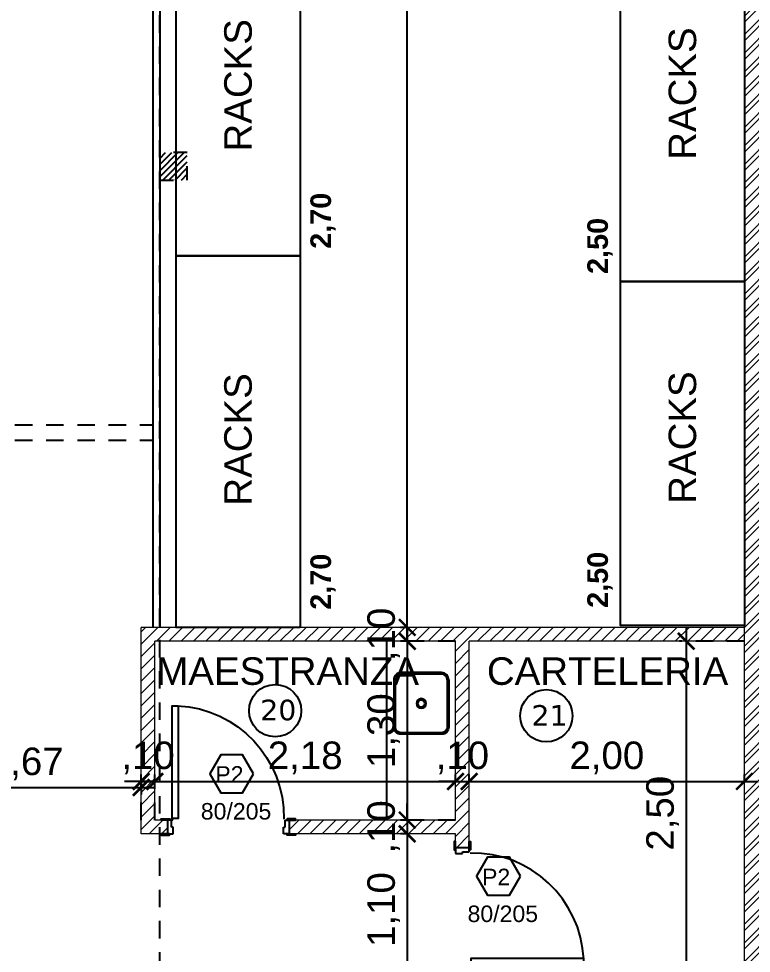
# Model space of a CAD drawing. Header units: metres. Extents: x 1166 to 1459, y -137 to 62.
# Drawn here: x 1274.88 to 1280.2, y -33.29 to -26.49 of the extents above; entities that cross this region are included whole.
import ezdxf

# ---------------------------------------------------------------- set-up
doc = ezdxf.new("R2010")
doc.units = ezdxf.units.M
doc.header["$LTSCALE"] = 0.508
doc.header["$PDMODE"] = 1
doc.header["$PDSIZE"] = -2
doc.linetypes.add('HIDDEN', pattern=[0.375, 0.25, -0.125])
doc.linetypes.add('HIDDEN2', pattern=[0.1875, 0.125, -0.0625])
doc.layers.get('0').update_dxf_attribs({"color": 9})
doc.layers.get('Defpoints').update_dxf_attribs({"color": 9})
for name, color, linetype in [('1-PROY', 9, 'HIDDEN'), ('2-Desig-Carp', 9, 'Continuous'), ('2-texto', 9, 'Continuous'), ('3-tabiques', 9, 'Continuous'), ('4-carpinterias', 9, 'Continuous'), ('7-artef', 9, 'Continuous'), ('7-equipamiento', 9, 'Continuous'), ('8-cota equipam.', 9, 'Continuous'), ('8-cotas-100', 9, 'Continuous'), ('9-Hatch', 9, 'Continuous'), ('arq carpinterias', 9, 'Continuous'), ('Estructura', 9, 'HIDDEN2')]:
    doc.layers.add(name, color=color, linetype=linetype)
doc.styles.add('Helvetica (bold)', font='')
doc.styles.add('swiss', font='swissel.ttf')
doc.styles.get('Helvetica (bold)').set_extended_font_data('Helvetica', bold=True)
doc.dimstyles.new('dim-100', dxfattribs={"dimtxt": 0.2, "dimasz": 0.12, "dimexe": 0.05, "dimexo": 0, "dimgap": 0.05, "dimtad": 1, "dimzin": 4, "dimtxsty": 'swiss', "dimblk": 'ARCHTICK', "dimcen": 0.5, "dimdle": 0.1, "dimclrd": 256, "dimclre": 252, "dimclrt": 256, "dimadec": 0, "dimazin": 0, "dimtfac": 1, "dimtix": 1, "dimtmove": 2, "dimatfit": 3, "dimldrblk": 'OPEN30', "dimfxl": 0.05, "dimtolj": 1, "dimtzin": 0, "dimarcsym": 0})

# ---------------------------------------------------------------- blocks, each defined once
blk = doc.blocks.new('P70 10CM')
at = {"color": 252}
blk.add_arc((374.8631, -245.4483), 0.8098, 2.6514, 91.06094, dxfattribs=at)
at = {"layer": '4-carpinterias'}
for p, q in [((374.8403, -244.6001), (374.7403, -244.6001)), ((374.7403, -244.6001), (374.7403, -244.6421)), ((374.7403, -244.6421), (374.7903, -244.6421)), ((374.7903, -244.6421), (374.7903, -244.6301)), ((374.7903, -244.6301), (374.8403, -244.6301)), ((374.8403, -244.6301), (374.8403, -244.6001)), ((374.7403, -245.4841), (374.7403, -245.4421)), ((374.7403, -245.4421), (374.7903, -245.4421)), ((374.7903, -245.4421), (374.7903, -245.4541)), ((374.7903, -245.4541), (374.8403, -245.4541)), ((374.8403, -245.4541), (374.8403, -245.4841)), ((374.8403, -245.4841), (374.7403, -245.4841))]:
    blk.add_line(p, q, dxfattribs=at)
for points in [[(374.7403, -244.6151), (374.7403, -244.5541), (374.7303, -244.5541), (374.7303, -244.6151)], [(374.8403, -244.6151), (374.8403, -244.5541), (374.8503, -244.5541), (374.8503, -244.6151)], [(375.6719, -245.4062), (374.8529, -245.4062), (374.8529, -245.4512), (375.6719, -245.4512)], [(374.7403, -245.4691), (374.7403, -245.5301), (374.7303, -245.5301), (374.7303, -245.4691)], [(374.8403, -245.4691), (374.8403, -245.5301), (374.8503, -245.5301), (374.8503, -245.4691)]]:
    blk.add_lwpolyline(points, close=True, dxfattribs=at)
blk.add_circle((374.8469, -245.4517), 0.006, dxfattribs=at)
blk.add_arc((374.7637, -245.4467), 0.9082, 359.71624, 0.28376, dxfattribs=at)
blk = doc.blocks.new('A$C13492753')
for p, q in [((0, 0.3477), (0, 0.0523)), ((0.0112, 0.3477), (0.0112, 0.0523)), ((0.3959, 0.4), (0.0523, 0.4)), ((0.3959, 0.3888), (0.0523, 0.3888)), ((0.4369, 0.3477), (0.4369, 0.0523)), ((0.4481, 0.3477), (0.4481, 0.0523)), ((0.3959, 0.0112), (0.0523, 0.0112)), ((0.3959, 0), (0.0523, 0))]:
    blk.add_line(p, q)
for centre, major_axis, start_param, end_param in [((0.0523, 0.3477), (0.037, -0.037), 2.356194, 3.926991), ((0.0523, 0.3477), (0.029, 0.029), 0.785398, 2.356194), ((0.2241, 0.2), (-0.0249, -0.0249), 5.497787, 11.780972), ((0.2241, 0.2), (-0.0178, -0.0178), 5.497787, 11.780972), ((0.0523, 0.0523), (0.037, 0.037), 2.356194, 3.926991), ((0.0523, 0.0523), (0.029, -0.029), 3.926991, 5.497787)]:
    blk.add_ellipse(centre, major_axis=major_axis, ratio=1, start_param=start_param, end_param=end_param)
at = {"extrusion": (0, 0, -1)}
for centre, major_axis, start_param, end_param in [((0.3959, 0.3477), (-0.037, -0.037), 2.356194, 3.926991), ((0.3959, 0.3477), (-0.029, 0.029), 0.785398, 2.356194), ((0.3959, 0.0523), (-0.029, -0.029), 3.926991, 5.497787), ((0.3959, 0.0523), (-0.037, 0.037), 2.356194, 3.926991)]:
    blk.add_ellipse(centre, major_axis=major_axis, ratio=1, start_param=start_param, end_param=end_param, dxfattribs=at)
blk = doc.blocks.new('_ARCHTICK')
at = {"color": 0, "linetype": 'ByBlock', "const_width": 0.15}
blk.add_lwpolyline([(-0.5, -0.5), (0.5, 0.5)], dxfattribs=at)
blk = doc.blocks.new('*D334')
at = {"layer": '8-cotas-100', "color": 252, "linetype": 'HIDDEN', "lineweight": -2, "transparency": 16777216}
for p, q in [((1275.7689, -32.3171), (1275.7689, -31.9862)), ((1275.8689, -32.3171), (1275.8689, -31.9862))]:
    blk.add_line(p, q, dxfattribs=at)
at = {"layer": '8-cotas-100', "linetype": 'Continuous', "lineweight": -2, "transparency": 16777216}
for p, q in [((1275.7689, -32.0362), (1275.6489, -32.0362)), ((1275.8689, -32.0362), (1275.7689, -32.0362)), ((1275.8689, -32.0362), (1275.9889, -32.0362))]:
    blk.add_line(p, q, dxfattribs=at)
at = {"layer": 'Defpoints', "color": 0, "linetype": 'Continuous', "transparency": 16777216}
for p in [(1275.7689, -32.0362), (1275.7689, -32.3171), (1275.8689, -32.3171)]:
    blk.add_point(p, dxfattribs=at)
at = {"layer": '8-cotas-100', "linetype": 'Continuous', "lineweight": -2, "transparency": 16777216, "xscale": 0.12, "yscale": 0.12, "zscale": 0.12}
blk.add_blockref('_ARCHTICK', (1275.7689, -32.0362), dxfattribs=at)
at = {"layer": '8-cotas-100', "linetype": 'Continuous', "lineweight": -2, "transparency": 16777216, "xscale": 0.12, "yscale": 0.12, "zscale": 0.12, "rotation": 180}
blk.add_blockref('_ARCHTICK', (1275.8689, -32.0362), dxfattribs=at)
at = {"layer": '8-cotas-100', "linetype": 'Continuous', "lineweight": 0, "transparency": 16777216, "insert": (1275.8189, -31.8646), "char_height": 0.2, "attachment_point": 5, "style": 'swiss'}
blk.add_mtext('\\A1;,10', dxfattribs=at)
blk = doc.blocks.new('_Open30')
at = {"color": 0, "linetype": 'ByBlock', "lineweight": -2}
for p, q in [((-1, 0.268), (0, 0)), ((0, 0), (-1, -0.268)), ((0, 0), (-1, 0))]:
    blk.add_line(p, q, dxfattribs=at)
blk = doc.blocks.new('*D335')
at = {"layer": '8-cotas-100', "color": 252, "linetype": 'HIDDEN', "lineweight": -2, "transparency": 16777216}
for p, q in [((1275.8689, -32.0362), (1275.8689, -31.9862)), ((1278.0536, -32.0362), (1278.0536, -31.9862))]:
    blk.add_line(p, q, dxfattribs=at)
at = {"layer": '8-cotas-100', "linetype": 'Continuous', "lineweight": -2, "transparency": 16777216}
blk.add_line((1275.7689, -32.0362), (1278.1536, -32.0362), dxfattribs=at)
at = {"layer": 'Defpoints', "color": 0, "linetype": 'Continuous', "transparency": 16777216}
for p in [(1275.8689, -32.0362), (1278.0536, -32.0362), (1278.0536, -32.0362)]:
    blk.add_point(p, dxfattribs=at)
at = {"layer": '8-cotas-100', "linetype": 'Continuous', "lineweight": -2, "transparency": 16777216, "xscale": 0.12, "yscale": 0.12, "zscale": 0.12, "rotation": 180}
blk.add_blockref('_ARCHTICK', (1275.8689, -32.0362), dxfattribs=at)
at = {"layer": '8-cotas-100', "linetype": 'Continuous', "lineweight": -2, "transparency": 16777216, "xscale": 0.12, "yscale": 0.12, "zscale": 0.12}
blk.add_blockref('_ARCHTICK', (1278.0536, -32.0362), dxfattribs=at)
at = {"layer": '8-cotas-100', "linetype": 'Continuous', "lineweight": 0, "transparency": 16777216, "insert": (1276.9613, -31.8645), "char_height": 0.2, "attachment_point": 5, "style": 'swiss'}
blk.add_mtext('\\A1;2,18', dxfattribs=at)
blk = doc.blocks.new('*D336')
at = {"layer": '8-cotas-100', "color": 252, "linetype": 'HIDDEN', "lineweight": -2, "transparency": 16777216}
for p, q in [((1278.0536, -32.0362), (1278.0536, -31.9862)), ((1278.1536, -32.0362), (1278.1536, -31.9862))]:
    blk.add_line(p, q, dxfattribs=at)
at = {"layer": '8-cotas-100', "linetype": 'Continuous', "lineweight": -2, "transparency": 16777216}
for p, q in [((1278.0536, -32.0362), (1277.9336, -32.0362)), ((1278.0536, -32.0362), (1278.1536, -32.0362)), ((1278.1536, -32.0362), (1278.2736, -32.0362))]:
    blk.add_line(p, q, dxfattribs=at)
at = {"layer": 'Defpoints', "color": 0, "linetype": 'Continuous', "transparency": 16777216}
for p in [(1278.0536, -32.0362), (1278.1536, -32.0362), (1278.1536, -32.0362)]:
    blk.add_point(p, dxfattribs=at)
at = {"layer": '8-cotas-100', "linetype": 'Continuous', "lineweight": -2, "transparency": 16777216, "xscale": 0.12, "yscale": 0.12, "zscale": 0.12}
blk.add_blockref('_ARCHTICK', (1278.0536, -32.0362), dxfattribs=at)
at = {"layer": '8-cotas-100', "linetype": 'Continuous', "lineweight": -2, "transparency": 16777216, "xscale": 0.12, "yscale": 0.12, "zscale": 0.12, "rotation": 180}
blk.add_blockref('_ARCHTICK', (1278.1536, -32.0362), dxfattribs=at)
at = {"layer": '8-cotas-100', "linetype": 'Continuous', "lineweight": 0, "transparency": 16777216, "insert": (1278.1036, -31.8646), "char_height": 0.2, "attachment_point": 5, "style": 'swiss'}
blk.add_mtext('\\A1;,10', dxfattribs=at)
blk = doc.blocks.new('*D337')
at = {"layer": '8-cotas-100', "color": 252, "linetype": 'HIDDEN', "lineweight": -2, "transparency": 16777216}
for p, q in [((1278.1536, -32.0362), (1278.1536, -31.9862)), ((1280.1536, -32.0362), (1280.1536, -31.9862))]:
    blk.add_line(p, q, dxfattribs=at)
at = {"layer": '8-cotas-100', "linetype": 'Continuous', "lineweight": -2, "transparency": 16777216}
blk.add_line((1278.0536, -32.0362), (1280.2536, -32.0362), dxfattribs=at)
at = {"layer": 'Defpoints', "color": 0, "linetype": 'Continuous', "transparency": 16777216}
for p in [(1278.1536, -32.0362), (1280.1536, -32.0362), (1280.1536, -32.0362)]:
    blk.add_point(p, dxfattribs=at)
at = {"layer": '8-cotas-100', "linetype": 'Continuous', "lineweight": -2, "transparency": 16777216, "xscale": 0.12, "yscale": 0.12, "zscale": 0.12, "rotation": 180}
blk.add_blockref('_ARCHTICK', (1278.1536, -32.0362), dxfattribs=at)
at = {"layer": '8-cotas-100', "linetype": 'Continuous', "lineweight": -2, "transparency": 16777216, "xscale": 0.12, "yscale": 0.12, "zscale": 0.12}
blk.add_blockref('_ARCHTICK', (1280.1536, -32.0362), dxfattribs=at)
at = {"layer": '8-cotas-100', "linetype": 'Continuous', "lineweight": 0, "transparency": 16777216, "insert": (1279.1536, -31.8645), "char_height": 0.2, "attachment_point": 5, "style": 'swiss'}
blk.add_mtext('\\A1;2,00', dxfattribs=at)
blk = doc.blocks.new('*D338')
at = {"layer": '8-cotas-100', "linetype": 'Continuous', "lineweight": -2, "transparency": 16777216}
blk.add_line((1277.703, -30.9171), (1277.703, -32.4171), dxfattribs=at)
at = {"layer": '8-cotas-100', "color": 252, "linetype": 'HIDDEN', "lineweight": -2, "transparency": 16777216}
for p, q in [((1278.0536, -31.0171), (1277.653, -31.0171)), ((1278.0536, -32.3171), (1277.653, -32.3171))]:
    blk.add_line(p, q, dxfattribs=at)
at = {"layer": 'Defpoints', "color": 0, "linetype": 'Continuous', "transparency": 16777216}
for p in [(1278.0536, -31.0171), (1277.703, -32.3171), (1278.0536, -32.3171)]:
    blk.add_point(p, dxfattribs=at)
at = {"layer": '8-cotas-100', "linetype": 'Continuous', "lineweight": -2, "transparency": 16777216, "xscale": 0.12, "yscale": 0.12, "zscale": 0.12}
for p, rotation in [((1277.703, -31.0171), 90), ((1277.703, -32.3171), 270)]:
    blk.add_blockref('_ARCHTICK', p, dxfattribs=dict(at, rotation=rotation))
at = {"layer": '8-cotas-100', "linetype": 'Continuous', "lineweight": 0, "transparency": 16777216, "insert": (1277.5315, -31.6671), "char_height": 0.2, "attachment_point": 5, "rotation": 90, "style": 'swiss'}
blk.add_mtext('\\A1;1,30', dxfattribs=at)
blk = doc.blocks.new('*D339')
at = {"layer": '8-cotas-100', "linetype": 'Continuous', "lineweight": -2, "transparency": 16777216}
for p, q in [((1277.703, -32.3171), (1277.703, -32.1971)), ((1277.703, -32.3171), (1277.703, -32.4171)), ((1277.703, -32.4171), (1277.703, -32.5371))]:
    blk.add_line(p, q, dxfattribs=at)
at = {"layer": '8-cotas-100', "color": 252, "linetype": 'HIDDEN', "lineweight": -2, "transparency": 16777216}
for p, q in [((1277.703, -32.3171), (1277.653, -32.3171)), ((1277.703, -32.4171), (1277.653, -32.4171))]:
    blk.add_line(p, q, dxfattribs=at)
at = {"layer": 'Defpoints', "color": 0, "linetype": 'Continuous', "transparency": 16777216}
for p in [(1277.703, -32.3171), (1277.703, -32.4171), (1277.703, -32.4171)]:
    blk.add_point(p, dxfattribs=at)
at = {"layer": '8-cotas-100', "linetype": 'Continuous', "lineweight": -2, "transparency": 16777216, "xscale": 0.12, "yscale": 0.12, "zscale": 0.12}
for p, rotation in [((1277.703, -32.3171), 270), ((1277.703, -32.4171), 90)]:
    blk.add_blockref('_ARCHTICK', p, dxfattribs=dict(at, rotation=rotation))
at = {"layer": '8-cotas-100', "linetype": 'Continuous', "lineweight": 0, "transparency": 16777216, "insert": (1277.5315, -32.3671), "char_height": 0.2, "attachment_point": 5, "rotation": 90, "style": 'swiss'}
blk.add_mtext('\\A1;,10', dxfattribs=at)
blk = doc.blocks.new('*D340')
at = {"layer": '8-cotas-100', "linetype": 'Continuous', "lineweight": -2, "transparency": 16777216}
blk.add_line((1279.7305, -30.9171), (1279.7305, -33.6171), dxfattribs=at)
at = {"layer": '8-cotas-100', "color": 252, "linetype": 'HIDDEN', "lineweight": -2, "transparency": 16777216}
for p, q in [((1280.1536, -31.0171), (1279.6805, -31.0171)), ((1280.1536, -33.5171), (1279.6805, -33.5171))]:
    blk.add_line(p, q, dxfattribs=at)
at = {"layer": 'Defpoints', "color": 0, "linetype": 'Continuous', "transparency": 16777216}
for p in [(1280.1536, -31.0171), (1279.7305, -33.5171), (1280.1536, -33.5171)]:
    blk.add_point(p, dxfattribs=at)
at = {"layer": '8-cotas-100', "linetype": 'Continuous', "lineweight": -2, "transparency": 16777216, "xscale": 0.12, "yscale": 0.12, "zscale": 0.12}
for p, rotation in [((1279.7305, -31.0171), 90), ((1279.7305, -33.5171), 270)]:
    blk.add_blockref('_ARCHTICK', p, dxfattribs=dict(at, rotation=rotation))
at = {"layer": '8-cotas-100', "linetype": 'Continuous', "lineweight": 0, "transparency": 16777216, "insert": (1279.5588, -32.2671), "char_height": 0.2, "attachment_point": 5, "rotation": 90, "style": 'swiss'}
blk.add_mtext('\\A1;2,50', dxfattribs=at)
blk = doc.blocks.new('*D359')
at = {"layer": '8-cotas-100', "lineweight": -2, "transparency": 16777216}
blk.add_line((1277.703, -32.3171), (1277.703, -33.6171), dxfattribs=at)
at = {"layer": '8-cotas-100', "color": 252, "lineweight": -2, "transparency": 16777216}
for p, q in [((1277.703, -32.4171), (1277.653, -32.4171)), ((1277.703, -33.5171), (1277.653, -33.5171))]:
    blk.add_line(p, q, dxfattribs=at)
at = {"layer": 'Defpoints', "color": 0, "transparency": 16777216}
for p in [(1277.703, -32.4171), (1277.703, -33.5171), (1277.703, -33.5171)]:
    blk.add_point(p, dxfattribs=at)
at = {"layer": '8-cotas-100', "lineweight": -2, "transparency": 16777216, "xscale": 0.12, "yscale": 0.12, "zscale": 0.12}
for p, rotation in [((1277.703, -32.4171), 90), ((1277.703, -33.5171), 270)]:
    blk.add_blockref('_ARCHTICK', p, dxfattribs=dict(at, rotation=rotation))
at = {"layer": '8-cotas-100', "transparency": 16777216, "insert": (1277.5315, -32.9671), "char_height": 0.2, "attachment_point": 5, "rotation": 90, "style": 'swiss'}
blk.add_mtext('\\A1;1,10', dxfattribs=at)
blk = doc.blocks.new('*D362')
at = {"layer": '8-cotas-100', "lineweight": -2, "transparency": 16777216}
for p, q in [((1277.703, -30.9171), (1277.703, -30.7971)), ((1277.703, -31.0171), (1277.703, -30.9171)), ((1277.703, -31.0171), (1277.703, -31.1371))]:
    blk.add_line(p, q, dxfattribs=at)
at = {"layer": '8-cotas-100', "color": 252, "lineweight": -2, "transparency": 16777216}
for p, q in [((1277.703, -30.9171), (1277.653, -30.9171)), ((1277.703, -31.0171), (1277.653, -31.0171))]:
    blk.add_line(p, q, dxfattribs=at)
at = {"layer": 'Defpoints', "color": 0, "transparency": 16777216}
for p in [(1277.703, -30.9171), (1277.703, -30.9171), (1277.703, -31.0171)]:
    blk.add_point(p, dxfattribs=at)
at = {"layer": '8-cotas-100', "lineweight": -2, "transparency": 16777216, "xscale": 0.12, "yscale": 0.12, "zscale": 0.12}
for p, rotation in [((1277.703, -30.9171), 270), ((1277.703, -31.0171), 90)]:
    blk.add_blockref('_ARCHTICK', p, dxfattribs=dict(at, rotation=rotation))
at = {"layer": '8-cotas-100', "transparency": 16777216, "insert": (1277.5315, -30.9671), "char_height": 0.2, "attachment_point": 5, "rotation": 90, "style": 'swiss'}
blk.add_mtext('\\A1;,10', dxfattribs=at)
blk = doc.blocks.new('*D363')
at = {"layer": '8-cotas-100', "lineweight": -2, "transparency": 16777216}
blk.add_line((1277.703, -31.0171), (1277.703, -20.8034), dxfattribs=at)
at = {"layer": '8-cotas-100', "color": 252, "lineweight": -2, "transparency": 16777216}
for p, q in [((1277.703, -20.9034), (1277.653, -20.9034)), ((1277.703, -30.9171), (1277.653, -30.9171))]:
    blk.add_line(p, q, dxfattribs=at)
at = {"layer": 'Defpoints', "color": 0, "transparency": 16777216}
for p in [(1277.703, -20.9034), (1277.703, -20.9034), (1277.703, -30.9171)]:
    blk.add_point(p, dxfattribs=at)
at = {"layer": '8-cotas-100', "lineweight": -2, "transparency": 16777216, "xscale": 0.12, "yscale": 0.12, "zscale": 0.12}
for p, rotation in [((1277.703, -20.9034), 90), ((1277.703, -30.9171), 270)]:
    blk.add_blockref('_ARCHTICK', p, dxfattribs=dict(at, rotation=rotation))
at = {"layer": '8-cotas-100', "transparency": 16777216, "insert": (1277.5315, -25.9102), "char_height": 0.2, "attachment_point": 5, "rotation": 90, "style": 'swiss'}
blk.add_mtext('\\A1;10,01', dxfattribs=at)
blk = doc.blocks.new('*D375')
at = {"layer": '8-cotas-100', "color": 252, "lineweight": -2, "transparency": 16777216}
for p, q in [((1274.0986, -31.6066), (1274.0986, -32.1299)), ((1275.7689, -32.0362), (1275.7689, -32.1299))]:
    blk.add_line(p, q, dxfattribs=at)
at = {"layer": '8-cotas-100', "lineweight": -2, "transparency": 16777216}
blk.add_line((1273.9986, -32.0799), (1275.8689, -32.0799), dxfattribs=at)
at = {"layer": 'Defpoints', "color": 0, "transparency": 16777216}
for p in [(1274.0986, -31.6066), (1275.7689, -32.0362), (1275.7689, -32.0799)]:
    blk.add_point(p, dxfattribs=at)
at = {"layer": '8-cotas-100', "lineweight": -2, "transparency": 16777216, "xscale": 0.12, "yscale": 0.12, "zscale": 0.12, "rotation": 180}
blk.add_blockref('_ARCHTICK', (1274.0986, -32.0799), dxfattribs=at)
at = {"layer": '8-cotas-100', "lineweight": -2, "transparency": 16777216, "xscale": 0.12, "yscale": 0.12, "zscale": 0.12}
blk.add_blockref('_ARCHTICK', (1275.7689, -32.0799), dxfattribs=at)
at = {"layer": '8-cotas-100', "transparency": 16777216, "insert": (1274.9338, -31.9083), "char_height": 0.2, "attachment_point": 5, "style": 'swiss'}
blk.add_mtext('\\A1;1,67', dxfattribs=at)

msp = doc.modelspace()

# ---------------------------------------------------------------- hatches: boundary and pattern name
at = {"layer": '3-tabiques', "linetype": 'Continuous', "lineweight": 0}
h = msp.add_hatch(dxfattribs=at)
h.set_pattern_fill('ANSI31', color=256, scale=0.02)
h.paths.add_polyline_path([(1278.1536, -31.0171), (1280.1536, -31.0171), (1280.1536, -30.9171), (1278.0536, -30.9171), (1275.7689, -30.9171), (1275.7689, -32.4171), (1275.9607, -32.4171), (1275.9607, -32.3171), (1275.9147, -32.3171), (1275.8689, -32.3171), (1275.8689, -31.0171), (1278.0536, -31.0171), (1278.0536, -32.3171), (1276.8447, -32.3171), (1276.8447, -32.4171), (1276.8907, -32.4171), (1278.0536, -32.4171), (1278.0536, -32.5174), (1278.1536, -32.5174), (1278.1536, -32.4714)])
h.paths.add_polyline_path([(1275.5347, -32.0584), (1276.0834, -32.0584), (1276.0834, -31.6302), (1275.5347, -31.6302)], flags=9)
h.paths.add_polyline_path([(1277.8194, -32.0584), (1278.3681, -32.0584), (1278.3681, -31.6302), (1277.8194, -31.6302)], flags=25)
h.paths.add_polyline_path([(1277.7252, -32.6513), (1277.7252, -32.1027), (1277.297, -32.1027), (1277.297, -32.6513)], flags=9)
at = {"layer": '9-Hatch', "lineweight": 0}
h = msp.add_hatch(dxfattribs=at)
h.set_pattern_fill('ANSI32', color=256, scale=0.01)
h.paths.add_polyline_path([(1280.3536, -12.3706), (1280.3136, -12.3706), (1280.3136, -12.4175), (1280.3036, -12.4175), (1280.3036, -12.3706), (1280.1536, -12.3706), (1280.1536, -12.4175), (1280.1536, -20.9034), (1280.1571, -20.9034), (1280.1571, -23.4034), (1280.1536, -33.6171), (1280.1536, -33.7914), (1280.3536, -33.7916)])
at = {"layer": 'Estructura'}
h = msp.add_hatch(dxfattribs=at)
h.set_pattern_fill('ANSI31', color=256, scale=0.01)
h.set_pattern_definition([(45, (0, -21.614853), (-0.0224506403, 0.0224506403), [])])
h.paths.add_polyline_path([(1275.9036, -27.6649), (1276.1036, -27.6649), (1276.1036, -27.4649), (1275.9036, -27.4649)])

# ---------------------------------------------------------------- linework, layer by layer
at = {"layer": '1-PROY'}
for p, q in [((1275.9036, -37.7171), (1275.9036, -0.6671)), ((1265.9986, -29.445), (1275.8536, -29.445)), ((1265.9986, -29.555), (1275.8536, -29.555))]:
    msp.add_line(p, q, dxfattribs=at)
at = {"layer": '2-texto'}
for centre in [(1276.7429, -31.5216), (1278.7141, -31.5584)]:
    msp.add_circle(centre, 0.1901, dxfattribs=at)
at = {"layer": '3-tabiques', "linetype": 'Continuous', "lineweight": 0}
for p, q in [((1280.1536, -33.7914), (1280.1536, -12.3706)), ((1278.0536, -30.9171), (1275.7689, -30.9171)), ((1275.7689, -32.4171), (1275.7689, -30.9171)), ((1280.1536, -30.9171), (1278.0536, -30.9171)), ((1278.0536, -31.0171), (1275.8689, -31.0171)), ((1275.8689, -32.3171), (1275.8689, -31.0171)), ((1278.0536, -32.3171), (1278.0536, -31.0171)), ((1280.1536, -31.0171), (1278.1536, -31.0171)), ((1278.1536, -32.5474), (1278.1536, -31.0171)), ((1275.9907, -32.3171), (1275.8689, -32.3171)), ((1278.0536, -32.3171), (1276.8147, -32.3171)), ((1275.9607, -32.4171), (1275.7689, -32.4171)), ((1278.0536, -32.4171), (1276.8447, -32.4171)), ((1278.0536, -32.5594), (1278.0536, -32.4171))]:
    msp.add_line(p, q, dxfattribs=at)
at = {"layer": '4-carpinterias'}
for p, q in [((1275.8536, -22.3987), (1275.8536, -30.9171)), ((1275.9036, -22.3987), (1275.9036, -30.9171))]:
    msp.add_line(p, q, dxfattribs=at)
at = {"layer": '7-artef'}
msp.add_line((1277.5536, -32.3171), (1277.5536, -31.0171), dxfattribs=at)
at = {"layer": '7-equipamiento'}
for points in [[(1276.9236, -28.2171), (1276.9236, -28.2171), (1276.0236, -28.2171), (1276.0236, -28.2171), (1276.0236, -25.5171), (1276.0236, -25.5171), (1276.9236, -25.5171), (1276.9236, -25.5171)], [(1280.1536, -28.4034), (1280.1536, -28.4034), (1279.2536, -28.4034), (1279.2536, -28.4034), (1279.2536, -25.9034), (1279.2536, -25.9034), (1280.1536, -25.9034), (1280.1536, -25.9034)], [(1276.9236, -30.9171), (1276.9236, -30.9171), (1276.0236, -30.9171), (1276.0236, -30.9171), (1276.0236, -28.2171), (1276.0236, -28.2171), (1276.9236, -28.2171), (1276.9236, -28.2171)], [(1280.1536, -30.9034), (1280.1536, -30.9034), (1279.2536, -30.9034), (1279.2536, -30.9034), (1279.2536, -28.4034), (1279.2536, -28.4034), (1280.1536, -28.4034), (1280.1536, -28.4034)]]:
    msp.add_lwpolyline(points, close=True, dxfattribs=at)
at = {"layer": '8-cotas-100'}
msp.add_point((1275.1468, -28.3644), dxfattribs=at)
at = {"layer": 'arq carpinterias'}
for points in [[(1276.5861, -31.9803), (1276.5064, -31.8423), (1276.347, -31.8423), (1276.2673, -31.9803), (1276.347, -32.1184), (1276.5064, -32.1184)], [(1278.5249, -32.7253), (1278.4452, -32.5872), (1278.2858, -32.5872), (1278.2061, -32.7253), (1278.2858, -32.8633), (1278.4452, -32.8633)]]:
    msp.add_lwpolyline(points, close=True, dxfattribs=at)
at = {"layer": 'Estructura'}
msp.add_lwpolyline([(1275.9036, -27.6649), (1276.1036, -27.6649), (1276.1036, -27.4649), (1275.9036, -27.4649)], close=True, dxfattribs=at)

# ---------------------------------------------------------------- block references
at = {"layer": '4-carpinterias', "xscale": -1, "rotation": 270}
msp.add_blockref('P70 10CM', (1521.4447, -407.1575), dxfattribs=at)
at = {"layer": '4-carpinterias'}
msp.add_blockref('P70 10CM', (903.3133, 212.0826), dxfattribs=at)
at = {"layer": '7-artef', "xscale": -1, "rotation": 269.999996264268}
msp.add_blockref('A$C13492753', (1277.6049, -31.6934), dxfattribs=at)

# ---------------------------------------------------------------- texts
at = {"layer": '2-Desig-Carp', "char_height": 0.12, "width": 5.113846, "attachment_point": 3, "style": 'swiss'}
for s, insert in [('P2', (1276.5129, -31.9251)), ('\\pi-0.36,l0.48,t0.48;{\\fArial|b0|i0|c0|p34;80/205}', (1276.715, -32.1929)), ('P2', (1278.4517, -32.6701)), ('\\pi-0.36,l0.48,t0.48;{\\fArial|b0|i0|c0|p34;80/205}', (1278.6538, -32.9378))]:
    msp.add_mtext(s, dxfattribs=dict(at, insert=insert))
at = {"layer": '2-texto', "style": 'swiss'}
for p in [(1276.5727, -27.4578), (1279.8027, -27.518), (1279.8027, -30.018), (1276.5727, -30.0317)]:
    msp.add_text('RACKS', height=0.2, rotation=90, dxfattribs=at).set_placement(p)
for s, insert, char_height, width, attachment_point in [('{\\fArial|b0|i0|c0|p34;MAESTRANZA}', (1275.8791, -31.134), 0.2, 2.369214, 1), ('\\pi0.31414;{\\fArial|b0|i0|c0|p34;CARTELERIA}', (1277.9678, -31.134), 0.2, 2.369214, 1), ('{\\fVerdana|b0|i0|c0|p34;20}', (1276.6348, -31.5944), 0.15, 0.294755, 7), ('{\\fVerdana|b0|i0|c0|p34;21}', (1278.606, -31.6312), 0.15, 0.294755, 7)]:
    msp.add_mtext(s, dxfattribs=dict(at, insert=insert, char_height=char_height, width=width, attachment_point=attachment_point))
at = {"layer": '8-cota equipam.', "lineweight": 0, "style": 'Helvetica (bold)'}
for s, p in [('2,70', (1277.149, -28.165)), ('2,50', (1279.1614, -28.3477)), ('2,70', (1277.149, -30.7881)), ('2,50', (1279.1614, -30.7743))]:
    msp.add_text(s, height=0.14985, rotation=90, dxfattribs=at).set_placement(p)

# ---------------------------------------------------------------- dimensions: what is measured, and where the dimension line sits
at = {"layer": '8-cotas-100'}
for base, p1, p2, picture, middle in [((1277.703, -20.9034), (1277.703, -30.9171), (1277.703, -20.9034), '*D363', (1277.5315, -25.9102)), ((1277.703, -30.9171), (1277.703, -31.0171), (1277.703, -30.9171), '*D362', (1277.5315, -30.9671)), ((1277.703, -33.5171), (1277.703, -32.4171), (1277.703, -33.5171), '*D359', (1277.5315, -32.9671))]:
    dim = msp.add_linear_dim(base=base, p1=p1, p2=p2, angle=90, dimstyle='dim-100', dxfattribs=at)
    dim.commit()
    dim.dimension.update_dxf_attribs({"geometry": picture, "text_midpoint": middle})
at = {"layer": '8-cotas-100', "linetype": 'Continuous', "lineweight": 0}
for base, p1, p2, picture, middle in [((1277.703, -32.3171), (1278.0536, -31.0171), (1278.0536, -32.3171), '*D338', (1277.5315, -31.6671)), ((1279.7305, -33.5171), (1280.1536, -31.0171), (1280.1536, -33.5171), '*D340', (1279.5588, -32.2671)), ((1277.703, -32.4171), (1277.703, -32.3171), (1277.703, -32.4171), '*D339', (1277.5315, -32.3671))]:
    dim = msp.add_linear_dim(base=base, p1=p1, p2=p2, angle=90, dimstyle='dim-100', dxfattribs=at)
    dim.commit()
    dim.dimension.update_dxf_attribs({"geometry": picture, "text_midpoint": middle})
at = {"layer": '8-cotas-100'}
dim = msp.add_linear_dim(base=(1275.7689, -32.0799), p1=(1274.0986, -31.6066), p2=(1275.7689, -32.0362), dimstyle='dim-100', dxfattribs=at)
dim.commit()
dim.dimension.update_dxf_attribs({"geometry": '*D375', "text_midpoint": (1274.9338, -31.9083)})
at = {"layer": '8-cotas-100', "linetype": 'Continuous', "lineweight": 0}
for base, p1, p2, picture, middle in [((1275.7689, -32.0362), (1275.8689, -32.3171), (1275.7689, -32.3171), '*D334', (1275.8189, -31.8646)), ((1278.0536, -32.0362), (1275.8689, -32.0362), (1278.0536, -32.0362), '*D335', (1276.9613, -31.8645)), ((1278.1536, -32.0362), (1278.0536, -32.0362), (1278.1536, -32.0362), '*D336', (1278.1036, -31.8646)), ((1280.1536, -32.0362), (1278.1536, -32.0362), (1280.1536, -32.0362), '*D337', (1279.1536, -31.8645))]:
    dim = msp.add_linear_dim(base=base, p1=p1, p2=p2, dimstyle='dim-100', dxfattribs=at)
    dim.commit()
    dim.dimension.update_dxf_attribs({"geometry": picture, "text_midpoint": middle})

doc.saveas('drawing.dxf')
